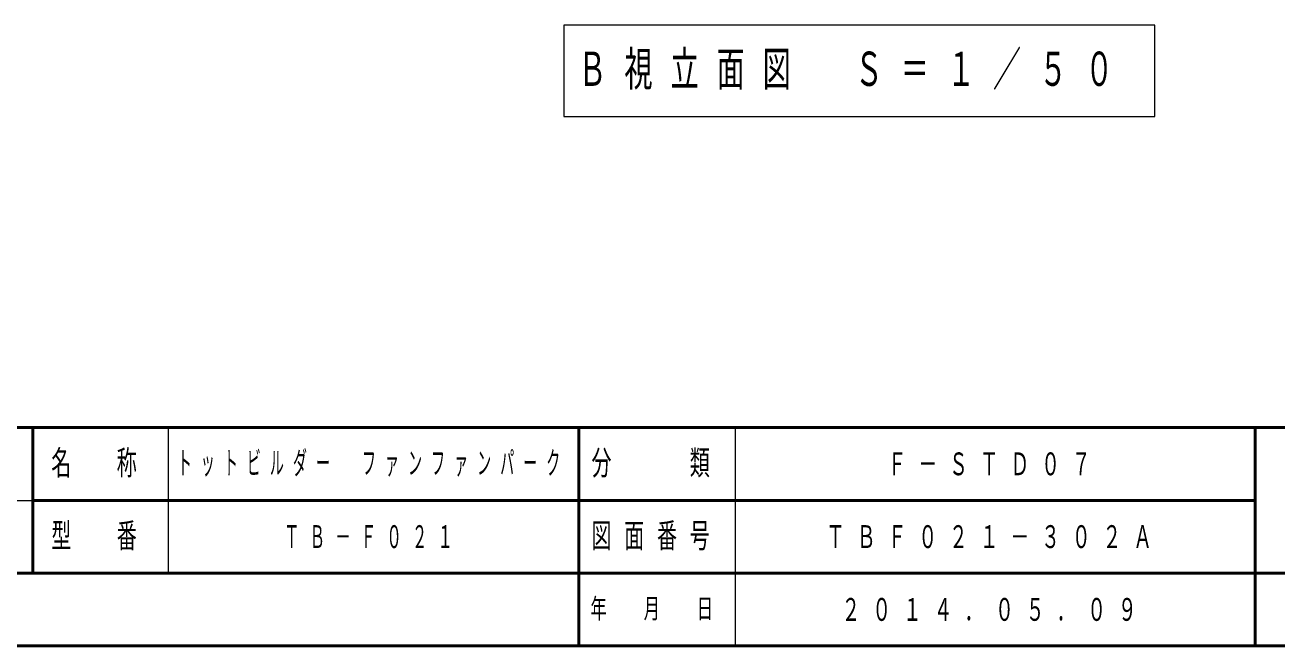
# Model space of a CAD drawing. Units: millimetres on the paper. Extents: x -385 to 0, y -599 to 267.
# Drawn here: x -188.2 to -67.9, y -297 to -237.3 of the extents above; entities that cross this region are included whole.
import ezdxf

# ---------------------------------------------------------------- set-up
doc = ezdxf.new("R2010")
doc.units = ezdxf.units.MM
doc.layers.add('LY_1', color=140, linetype='Continuous', lineweight=50)
doc.styles.add('ＭＳ ゴシック', font='')
doc.styles.get('ＭＳ ゴシック').set_extended_font_data('MS Gothic')

msp = doc.modelspace()

# ---------------------------------------------------------------- linework, layer by layer
at = {"layer": 'LY_1', "color": 7, "lineweight": 13}
for p, q in [((-136.456, -237.272), (-136.456, -246.072)), ((-79.656, -237.272), (-136.456, -237.272)), ((-79.656, -246.072), (-79.656, -237.272)), ((-136.456, -246.072), (-79.656, -246.072)), ((-174.5, -276), (-174.5, -290)), ((-120, -276), (-120, -297)), ((-242.5, -283), (-187.5, -283))]:
    msp.add_line(p, q, dxfattribs=at)
at = {"layer": 'LY_1', "color": 7}
for p, q in [((-385, -276), (0, -276)), ((-385, -297), (0, -297))]:
    msp.add_line(p, q, dxfattribs=at)
at = {"layer": 'LY_1'}
for p, q in [((-187.5, -276), (-187.5, -290)), ((-135, -276), (-135, -297)), ((-70, -276), (-70, -297)), ((-187.5, -283), (-70, -283)), ((-242.5, -290), (0, -290))]:
    msp.add_line(p, q, dxfattribs=at)

# ---------------------------------------------------------------- texts
at = {"layer": 'LY_1', "color": 7, "style": 'ＭＳ ゴシック'}
for s, insert, char_height, attachment_point in [('\\T1.64;\\W0.6;Ｂ視立面図\u3000Ｓ＝１／５０', (-135.056, -241.672), 3.299, 4), ('\\T1.64;\\W0.6;名\u3000称', (-181, -279.5), 2.346, 5), ('\\T1.64;\\W0.45;トットビルダー\u3000ファンファンパーク', (-154.75, -279.5), 2.199, 5), ('\\T1.64;\\W0.6;分\u3000\u3000類', (-127.5, -279.5), 2.346, 5), ('\\T1.64;\\W0.6;Ｆ－ＳＴＤ０７', (-95, -279.5), 2.199, 5), ('\\T1.64;\\W0.6;型\u3000番', (-181, -286.5), 2.346, 5), ('\\T1.64;\\W0.6;図面番号', (-127.5, -286.5), 2.346, 5), ('\\T1.64;\\W0.5;ＴＢ－Ｆ０２１', (-154.75, -286.5), 2.199, 5), ('\\T1.64;\\W0.6;ＴＢＦ０２１－３０２Ａ', (-95, -286.5), 2.199, 5), ('\\T1.64;\\W0.6;年\u3000月\u3000日', (-127.5, -293.5), 1.906, 5), ('\\T1.64;\\W0.6;２０１４．０５．０９', (-95, -293.5), 2.199, 5)]:
    msp.add_mtext(s, dxfattribs=dict(at, insert=insert, char_height=char_height, attachment_point=attachment_point))

doc.saveas('drawing.dxf')
